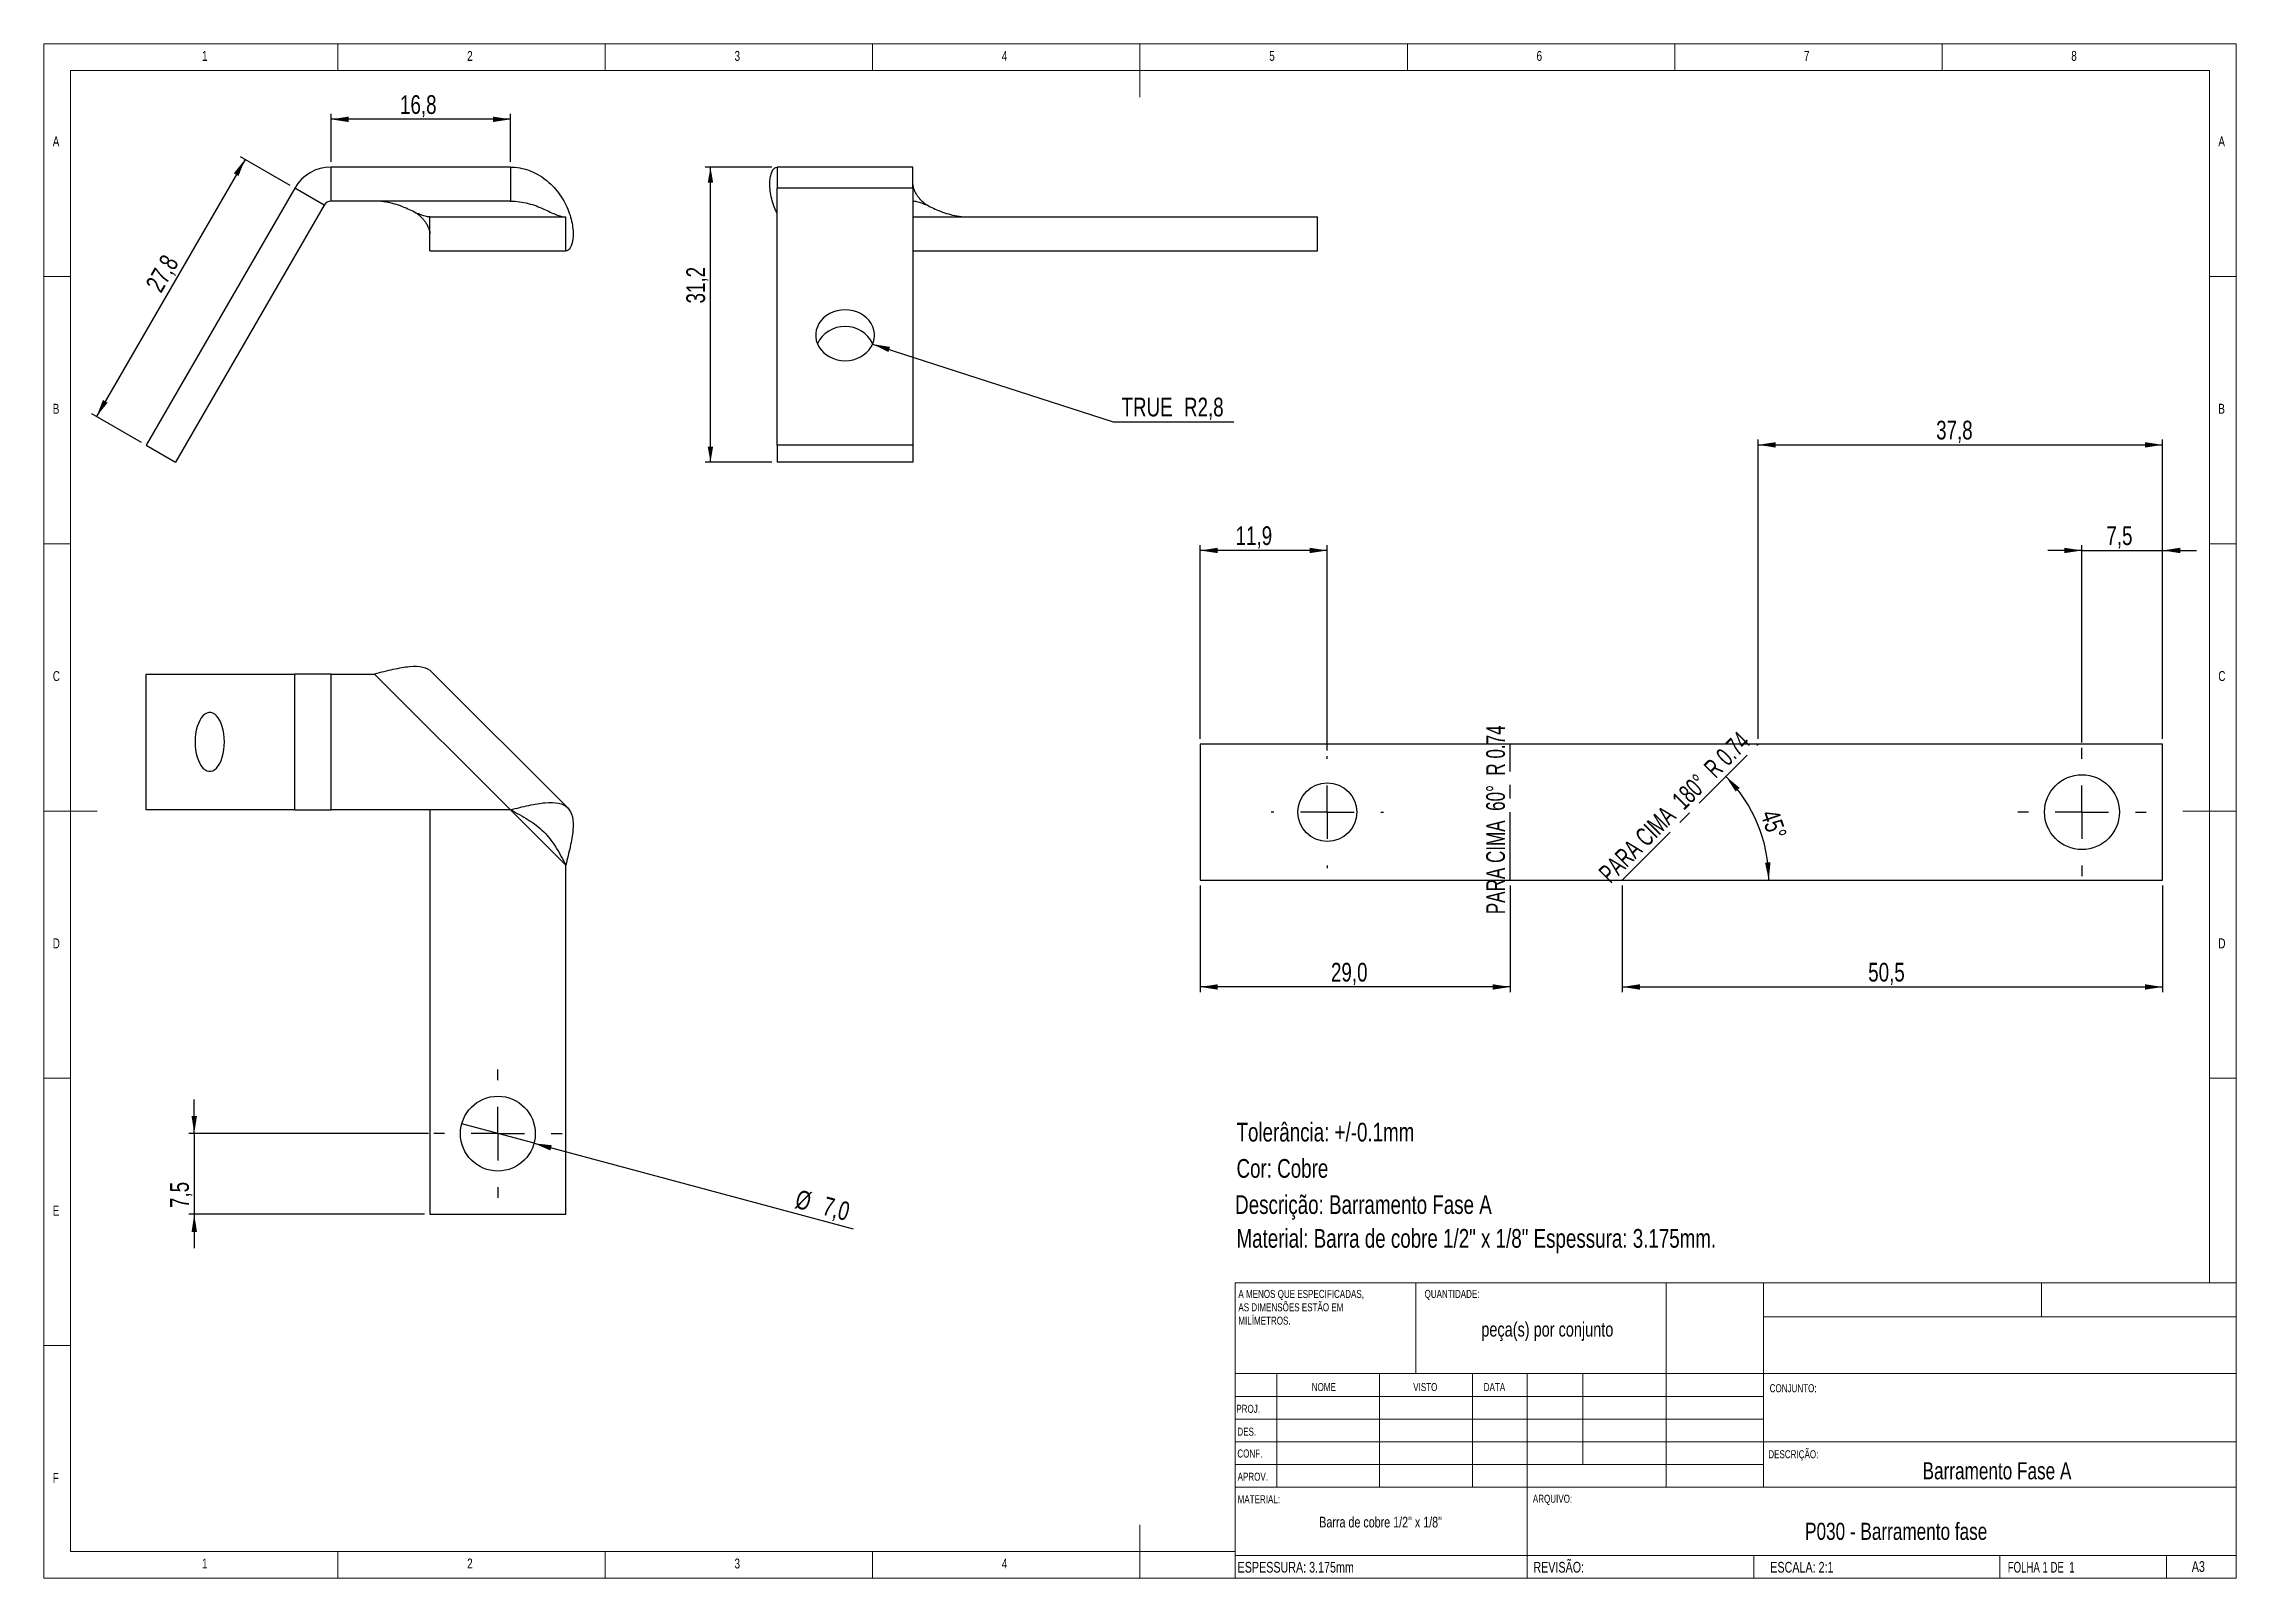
# Model space of a CAD drawing. Header units: millimetres. Extents: x 5 to 415, y 5 to 292.
import ezdxf

# ---------------------------------------------------------------- set-up
doc = ezdxf.new("R2010")
doc.units = ezdxf.units.MM
doc.header["$PDSIZE"] = -1
doc.linetypes.add('CENTERX2', pattern=[20.32, 12.7, -2.54, 2.54, -2.54])
doc.layers.add('CAMADA_1', color=179, linetype='Continuous')
doc.layers.add('FORMAT', color=7, linetype='Continuous')
doc.styles.add('SLDTEXTSTYLE0', font='TXT', dxfattribs={"width": 0.75})
doc.styles.add('SLDTEXTSTYLE1', font='TXT', dxfattribs={"width": 0.673077})
doc.styles.add('SLDTEXTSTYLE2', font='TXT', dxfattribs={"width": 0.684783})
doc.styles.add('SLDTEXTSTYLE3', font='TXT', dxfattribs={"width": 0.681818})
doc.dimstyles.new('SLDDIMSTYLE0', dxfattribs={"dimtxt": 3.5, "dimasz": 3.302, "dimexe": 0, "dimexo": 0.0625, "dimgap": 0.875, "dimtad": 1, "dimdec": 1, "dimlfac": 0.5, "dimrnd": 1e-09, "dimzin": 12, "dimdsep": 46, "dimtxsty": 'SLDTEXTSTYLE0', "dimsah": 1, "dimcen": 0.09, "dimadec": 0, "dimazin": 3, "dimtfac": 1, "dimtdec": 1, "dimtofl": 0, "dimtmove": 0, "dimatfit": 3, "dimfxl": 0, "dimfrac": 2, "dimtolj": 1, "dimtzin": 12, "dimarcsym": 0})
doc.dimstyles.new('SLDDIMSTYLE1', dxfattribs={"dimtxt": 3.5, "dimasz": 3.302, "dimexe": 0, "dimexo": 0.0625, "dimgap": 0.875, "dimtad": 0, "dimtih": 1, "dimtoh": 1, "dimdec": 1, "dimlfac": 0.5, "dimrnd": 1e-09, "dimzin": 12, "dimdsep": 46, "dimtxsty": 'SLDTEXTSTYLE0', "dimsah": 1, "dimcen": 0, "dimadec": 0, "dimazin": 3, "dimtfac": 1, "dimtdec": 1, "dimtofl": 0, "dimtmove": 0, "dimatfit": 3, "dimfxl": 0, "dimfrac": 2, "dimtolj": 1, "dimtzin": 12, "dimarcsym": 0})
doc.dimstyles.new('SLDDIMSTYLE2', dxfattribs={"dimtxt": 3.5, "dimasz": 3.302, "dimexe": 0, "dimexo": 0.0625, "dimgap": 0.875, "dimtad": 1, "dimdec": 1, "dimlfac": 0.5, "dimrnd": 1e-09, "dimzin": 12, "dimdsep": 46, "dimtxsty": 'SLDTEXTSTYLE0', "dimblk1": 'NONE', "dimsah": 1, "dimcen": 0, "dimadec": 0, "dimazin": 3, "dimtfac": 1, "dimtdec": 1, "dimtmove": 0, "dimatfit": 3, "dimldrblk": 'NONE', "dimfxl": 0, "dimfrac": 2, "dimtolj": 1, "dimtzin": 12, "dimarcsym": 0})
doc.dimstyles.new('SLDDIMSTYLE3', dxfattribs={"dimtxt": 3.5, "dimasz": 3.302, "dimexe": 0, "dimexo": 0.0625, "dimgap": 0.875, "dimtad": 1, "dimdec": 1, "dimlfac": 0.5, "dimrnd": 1e-09, "dimzin": 12, "dimdsep": 46, "dimtxsty": 'SLDTEXTSTYLE0', "dimsah": 1, "dimcen": 0.09, "dimadec": 0, "dimazin": 3, "dimtfac": 1, "dimtdec": 1, "dimtmove": 0, "dimatfit": 0, "dimfxl": 0, "dimfrac": 2, "dimtolj": 1, "dimtzin": 12, "dimarcsym": 0})
doc.dimstyles.new('SLDDIMSTYLE4', dxfattribs={"dimtxt": 3.5, "dimasz": 3.302, "dimexe": 0, "dimexo": 0.0625, "dimgap": 0.875, "dimtad": 1, "dimdec": 4, "dimlfac": 0.5, "dimzin": 12, "dimdsep": 46, "dimtxsty": 'SLDTEXTSTYLE0', "dimsah": 1, "dimcen": 0.09, "dimadec": 1, "dimazin": 3, "dimtfac": 1, "dimtdec": 1, "dimtofl": 0, "dimtmove": 0, "dimatfit": 3, "dimfxl": 0, "dimfrac": 2, "dimtolj": 1, "dimtzin": 12, "dimarcsym": 0})

# ---------------------------------------------------------------- blocks, each defined once
blk = doc.blocks.new('SW_NOTE_0')
at = {"color": 0, "linetype": 'Continuous', "lineweight": 0, "char_height": 1.5, "attachment_point": 1, "style": 'SLDTEXTSTYLE0'}
for s, insert in [('A MENOS QUE ESPECIFICADAS,', (0, 1.93)), ('AS DIMENSÕES ESTÃO EM', (0, -0.57)), ('MILÍMETROS.', (0, -3.07))]:
    blk.add_mtext(s, dxfattribs=dict(at, insert=insert))
blk = doc.blocks.new('_D')
at = {"layer": 'CAMADA_1'}
for p, q in [((51.06, 265.52), (41.76, 270.89)), ((42.62, 270.39), (14.84, 222.27)), ((23.27, 217.4), (13.98, 222.77))]:
    blk.add_line(p, q, dxfattribs=at)
for points in [[(42.62, 270.39), (40.53, 267.79), (41.41, 267.28)], [(14.84, 222.27), (16.93, 224.88), (16.05, 225.39)]]:
    blk.add_solid(points, dxfattribs=at)
at = {"layer": 'CAMADA_1', "insert": (23.88, 246.96), "char_height": 3.5, "attachment_point": 1, "rotation": 60, "style": 'SLDTEXTSTYLE0'}
blk.add_mtext('27,8', dxfattribs=at)
blk = doc.blocks.new('_D_1')
at = {"layer": 'CAMADA_1'}
for p, q in [((58.71, 269.94), (58.71, 278.88)), ((92.27, 269.94), (92.27, 278.88)), ((92.27, 277.88), (58.71, 277.88))]:
    blk.add_line(p, q, dxfattribs=at)
for points in [[(58.71, 277.88), (62.01, 277.37), (62.01, 278.39)], [(92.27, 277.88), (88.97, 278.39), (88.97, 277.37)]]:
    blk.add_solid(points, dxfattribs=at)
at = {"layer": 'CAMADA_1', "insert": (71.61, 282.39), "char_height": 3.5, "attachment_point": 1, "style": 'SLDTEXTSTYLE0'}
blk.add_mtext('16,8', dxfattribs=at)
blk = doc.blocks.new('_D_2')
at = {"layer": 'CAMADA_1'}
for p, q in [((160, 235.83), (204.97, 221.29)), ((204.97, 221.29), (227.53, 221.29))]:
    blk.add_line(p, q, dxfattribs=at)
blk.add_solid([(160, 235.83), (162.94, 234.35), (163.25, 235.31)], dxfattribs=at)
at = {"layer": 'CAMADA_1', "char_height": 3.5, "attachment_point": 1, "style": 'SLDTEXTSTYLE0'}
for s, insert in [('TRUE', (206.55, 225.81)), ('R2,8', (218.23, 225.81))]:
    blk.add_mtext(s, dxfattribs=dict(at, insert=insert))
blk = doc.blocks.new('_D_3')
at = {"layer": 'CAMADA_1'}
for p, q in [((141.15, 268.94), (128.67, 268.94)), ((129.67, 213.72), (129.67, 268.94)), ((141.15, 213.72), (128.67, 213.72))]:
    blk.add_line(p, q, dxfattribs=at)
for points in [[(129.67, 268.94), (129.16, 266.02), (130.17, 266.02)], [(129.67, 213.72), (130.17, 216.65), (129.16, 216.65)]]:
    blk.add_solid(points, dxfattribs=at)
at = {"layer": 'CAMADA_1', "insert": (125.15, 243.44), "char_height": 3.5, "attachment_point": 1, "rotation": 90, "style": 'SLDTEXTSTYLE0'}
blk.add_mtext('31,2', dxfattribs=at)
blk = doc.blocks.new('_D_4')
at = {"layer": 'CAMADA_1'}
for q in [(83.14, 89.97), (156.36, 70.35)]:
    blk.add_line((96.67, 86.34), q, dxfattribs=at)
blk.add_solid([(96.67, 86.34), (99.73, 85), (99.99, 85.98)], dxfattribs=at)
at = {"layer": 'CAMADA_1', "char_height": 3.5, "attachment_point": 1, "rotation": 345, "style": 'SLDTEXTSTYLE0'}
for s, insert in [('%%c', (146.18, 77.74)), ('7,0', (151.3, 76.43))]:
    blk.add_mtext(s, dxfattribs=dict(at, insert=insert))
blk = doc.blocks.new('_NONE')
blk = doc.blocks.new('_D_5')
at = {"layer": 'CAMADA_1'}
for p, q in [((33.13, 88.16), (33.13, 94.51)), ((76.91, 88.16), (32.13, 88.16)), ((33.13, 88.16), (33.13, 73.06)), ((76.21, 73.06), (32.13, 73.06)), ((33.13, 73.06), (33.13, 66.71))]:
    blk.add_line(p, q, dxfattribs=at)
for points in [[(33.13, 88.16), (33.64, 91.46), (32.62, 91.46)], [(33.13, 73.06), (32.62, 69.76), (33.64, 69.76)]]:
    blk.add_solid(points, dxfattribs=at)
at = {"layer": 'CAMADA_1', "insert": (28.62, 74.24), "char_height": 3.5, "attachment_point": 1, "rotation": 90, "style": 'SLDTEXTSTYLE0'}
blk.add_mtext('7,5', dxfattribs=at)
blk = doc.blocks.new('SW_CENTERMARKSYMBOL_0')
at = {"layer": 'CAMADA_1', "color": 0}
for p, q in [((0, 10), (0, 12)), ((0, 0), (0, 5)), ((-10, 0), (-12, 0)), ((0, 0), (-5, 0)), ((0, 0), (0, -5)), ((0, 0), (5, 0)), ((10, 0), (12, 0)), ((0, -10), (0, -12))]:
    blk.add_line(p, q, dxfattribs=at)
blk = doc.blocks.new('_D_6')
at = {"layer": 'CAMADA_1'}
for p, q in [((300.19, 134.59), (300.19, 114.59)), ((401.25, 134.59), (401.25, 114.59)), ((300.19, 115.59), (401.25, 115.59))]:
    blk.add_line(p, q, dxfattribs=at)
for points in [[(300.19, 115.59), (303.49, 115.08), (303.49, 116.09)], [(401.25, 115.59), (397.95, 116.09), (397.95, 115.08)]]:
    blk.add_solid(points, dxfattribs=at)
at = {"layer": 'CAMADA_1', "insert": (346.19, 120.1), "char_height": 3.5, "attachment_point": 1, "style": 'SLDTEXTSTYLE0'}
blk.add_mtext('50,5', dxfattribs=at)
blk = doc.blocks.new('_D_7')
at = {"layer": 'CAMADA_1'}
for p, q in [((325.59, 161.99), (325.59, 217.99)), ((401.25, 161.99), (401.25, 217.99)), ((325.59, 216.99), (401.25, 216.99))]:
    blk.add_line(p, q, dxfattribs=at)
for points in [[(325.59, 216.99), (328.89, 216.48), (328.89, 217.49)], [(401.25, 216.99), (397.95, 217.49), (397.95, 216.48)]]:
    blk.add_solid(points, dxfattribs=at)
at = {"layer": 'CAMADA_1', "insert": (358.89, 221.5), "char_height": 3.5, "attachment_point": 1, "style": 'SLDTEXTSTYLE0'}
blk.add_mtext('37,8', dxfattribs=at)
blk = doc.blocks.new('_D_8')
at = {"layer": 'CAMADA_1'}
for p, q in [((221.25, 134.59), (221.25, 114.59)), ((279.25, 134.59), (279.25, 114.59)), ((279.25, 115.59), (221.25, 115.59))]:
    blk.add_line(p, q, dxfattribs=at)
for points in [[(221.25, 115.59), (224.55, 115.08), (224.55, 116.09)], [(279.25, 115.59), (275.95, 116.09), (275.95, 115.08)]]:
    blk.add_solid(points, dxfattribs=at)
at = {"layer": 'CAMADA_1', "insert": (245.72, 120.1), "char_height": 3.5, "attachment_point": 1, "style": 'SLDTEXTSTYLE0'}
blk.add_mtext('29,0', dxfattribs=at)
blk = doc.blocks.new('_D_9')
at = {"layer": 'CAMADA_1'}
for p, q in [((221.25, 161.99), (221.25, 198.23)), ((245.03, 197.23), (221.25, 197.23)), ((245.03, 159.79), (245.03, 198.23))]:
    blk.add_line(p, q, dxfattribs=at)
for points in [[(221.25, 197.23), (224.55, 196.73), (224.55, 197.74)], [(245.03, 197.23), (241.73, 197.74), (241.73, 196.73)]]:
    blk.add_solid(points, dxfattribs=at)
at = {"layer": 'CAMADA_1', "insert": (227.88, 201.75), "char_height": 3.5, "attachment_point": 1, "style": 'SLDTEXTSTYLE0'}
blk.add_mtext('11,9', dxfattribs=at)
blk = doc.blocks.new('_D_10')
at = {"layer": 'CAMADA_1'}
for p, q in [((386.16, 197.23), (379.81, 197.23)), ((386.16, 161.29), (386.16, 198.23)), ((386.16, 197.23), (401.25, 197.23)), ((401.25, 161.99), (401.25, 198.23)), ((401.25, 197.23), (407.6, 197.23))]:
    blk.add_line(p, q, dxfattribs=at)
for points in [[(386.16, 197.23), (382.85, 197.74), (382.85, 196.73)], [(401.25, 197.23), (404.55, 196.73), (404.55, 197.74)]]:
    blk.add_solid(points, dxfattribs=at)
at = {"layer": 'CAMADA_1', "insert": (390.73, 201.75), "char_height": 3.5, "attachment_point": 1, "style": 'SLDTEXTSTYLE0'}
blk.add_mtext('7,5', dxfattribs=at)
blk = doc.blocks.new('_D_11')
at = {"layer": 'CAMADA_1'}
blk.add_arc((300.19, 135.59), 27.41, 0, 45, dxfattribs=at)
for points in [[(319.57, 154.97), (321.38, 152.16), (322.14, 152.83)], [(327.6, 135.59), (327.91, 138.91), (326.89, 138.85)]]:
    blk.add_solid(points, dxfattribs=at)
at = {"layer": 'CAMADA_1', "insert": (329.34, 149.06), "char_height": 3.5, "attachment_point": 1, "rotation": 288.5094, "style": 'SLDTEXTSTYLE0'}
blk.add_mtext('45°', dxfattribs=at)
blk = doc.blocks.new('SW_CENTERMARKSYMBOL_1')
at = {"layer": 'CAMADA_1', "color": 0}
for p, q in [((0, 10), (0, 12)), ((0, 0), (0, 5)), ((-10, 0), (-12, 0)), ((0, 0), (-5, 0)), ((0, 0), (0, -5)), ((0, 0), (5, 0)), ((10, 0), (12, 0)), ((0, -10), (0, -12))]:
    blk.add_line(p, q, dxfattribs=at)
blk = doc.blocks.new('SW_CENTERMARKSYMBOL_2')
at = {"layer": 'CAMADA_1', "color": 0}
for p, q in [((0, 10), (0, 10.5)), ((0, 0), (0, 5)), ((-10, 0), (-10.5, 0)), ((0, 0), (-5, 0)), ((0, 0), (0, -5)), ((0, 0), (5, 0)), ((10, 0), (10.5, 0)), ((0, -10), (0, -10.5))]:
    blk.add_line(p, q, dxfattribs=at)

msp = doc.modelspace()

# ---------------------------------------------------------------- linework, layer by layer
at = {"color": 7, "linetype": 'Continuous', "lineweight": 18}
for p, q in [((415, 292), (5, 292)), ((5, 292), (5, 5)), ((60, 287), (60, 292)), ((110, 292), (110, 287)), ((160, 287), (160, 292)), ((210, 292), (210, 282)), ((260, 287), (260, 292)), ((310, 292), (310, 287)), ((360, 287), (360, 292)), ((415, 5), (415, 292)), ((410, 287), (10, 287)), ((10, 287), (10, 10)), ((410, 287), (410, 60.25)), ((10, 248.5), (5, 248.5)), ((415, 248.5), (410, 248.5)), ((5, 198.5), (10, 198.5)), ((410, 198.5), (415, 198.5)), ((5, 148.5), (15, 148.5)), ((415, 148.5), (405, 148.5)), ((5, 98.5), (10, 98.5)), ((410, 98.5), (415, 98.5)), ((227.8, 60.25), (415, 60.25)), ((227.8, 60.25), (227.8, 5)), ((261.59667, 43.25423), (261.594, 60.25)), ((308.4, 60.25), (308.4, 22)), ((326.6, 60.25), (326.6, 22.0155)), ((378.6, 53.875), (378.6, 60.25)), ((415, 53.875), (326.6, 53.875)), ((10, 48.5), (5, 48.5)), ((415, 43.25423), (227.8, 43.25423)), ((235.6, 43.25122), (235.6, 22.00856)), ((254.79095, 43.25423), (254.79095, 22.00856)), ((272.19893, 43.25696), (272.19893, 22.00856)), ((282.4, 5.00423), (282.4, 43.25423)), ((292.8, 26.25), (292.8, 43.25)), ((326.6, 39), (227.8, 39)), ((326.6, 34.75), (227.8, 34.75)), ((326.6, 30.5), (227.8, 30.5)), ((326.6, 30.5), (415, 30.5)), ((326.6, 26.25), (227.8, 26.25)), ((282.4, 22.00856), (227.8, 22.00856)), ((282.4, 22.00856), (415, 22.02936)), ((210, 5), (210, 15)), ((10, 10), (227.8, 10)), ((60, 5), (60, 10)), ((110, 10), (110, 5)), ((160, 5), (160, 10)), ((227.8, 9.25), (415, 9.25)), ((324.77688, 9.25), (324.77688, 5)), ((370.8, 5), (370.8, 9.25)), ((402, 5), (402, 9.25)), ((5, 5), (415, 5))]:
    msp.add_line(p, q, dxfattribs=at)
at = {"color": 7, "linetype": 'Continuous', "lineweight": 25}
for p, q in [((58.70578, 262.57909), (58.70578, 268.93909)), ((92.26897, 268.93909), (58.70578, 268.93909)), ((92.26897, 268.93909), (92.26897, 262.57909)), ((167.54504, 268.93909), (142.14504, 268.93909)), ((142.14504, 268.93909), (142.14504, 265.02249)), ((167.54504, 265.02249), (167.54504, 268.93909)), ((51.92203, 265.02249), (24.14024, 216.90301)), ((57.42995, 261.84249), (51.92203, 265.02249)), ((92.26897, 262.57909), (58.70578, 262.57909)), ((167.54504, 265.02249), (142.14504, 265.02249)), ((142.14504, 216.90301), (142.14504, 265.02249)), ((167.54504, 265.02249), (167.54504, 216.90301)), ((57.42995, 261.84249), (29.64816, 213.72301)), ((77.20578, 253.27269), (77.20578, 259.63269)), ((77.20578, 259.63269), (102.60578, 259.63269)), ((102.60578, 253.27269), (102.60578, 259.63269)), ((167.54504, 259.63269), (243.20863, 259.63269)), ((243.20863, 253.27269), (243.20863, 259.63269)), ((77.20578, 253.27269), (102.60578, 253.27269)), ((167.54504, 253.27269), (243.20863, 253.27269)), ((24.14024, 216.90301), (29.64816, 213.72301)), ((167.54504, 216.90301), (142.14504, 216.90301)), ((142.14504, 216.90301), (142.14504, 213.72301)), ((167.54504, 213.72301), (142.14504, 213.72301)), ((167.54504, 216.90301), (167.54504, 213.72301)), ((24.14024, 148.72546), (24.14024, 174.12546)), ((24.14024, 174.12546), (51.92203, 174.12546)), ((51.92203, 148.72546), (51.92203, 174.12546)), ((58.70578, 174.12546), (51.92203, 174.12546)), ((58.70578, 148.72546), (58.70578, 174.12546)), ((58.70578, 174.12546), (66.86897, 174.12546)), ((66.86897, 174.12546), (92.26897, 148.72546)), ((102.97628, 149.09597), (77.57628, 174.49597)), ((221.25, 160.98556), (221.25, 135.58556)), ((401.25, 160.98556), (221.25, 160.98556)), ((401.25, 135.58556), (401.25, 160.98556)), ((51.92203, 148.72546), (24.14024, 148.72546)), ((51.92203, 148.72546), (58.70578, 148.72546)), ((92.26897, 148.72546), (58.70578, 148.72546)), ((77.20578, 148.72546), (77.20578, 73.06187)), ((92.26897, 148.72546), (102.60578, 138.38865)), ((102.60578, 73.06187), (102.60578, 138.38865)), ((221.25, 135.58556), (401.25, 135.58556)), ((77.20578, 73.06187), (102.60578, 73.06187))]:
    msp.add_line(p, q, dxfattribs=at)
at = {"color": 7, "linetype": 'CENTERX2'}
for p, q in [((279.25, 135.58556), (279.25, 160.98556)), ((300.18641, 135.58556), (325.58641, 160.98556))]:
    msp.add_line(p, q, dxfattribs=at)
at = {"color": 7, "linetype": 'Continuous', "lineweight": 25, "flags": 128}
for points in [[(154.84504, 232.73165), (155.59396, 232.77601), (156.32892, 232.90828), (157.03625, 233.12598), (157.70275, 233.42507), (158.31602, 233.79996), (158.86464, 234.24369), (159.33838, 234.74798), (159.72841, 235.30343), (160.02748, 235.89971), (160.23, 236.5257), (160.33222, 237.16974), (160.33222, 237.81983), (160.23, 238.46388), (160.02748, 239.08986), (159.72841, 239.68614), (159.33838, 240.24159), (158.86464, 240.74588), (158.31602, 241.18961), (157.70275, 241.5645), (157.03625, 241.86359), (156.32892, 242.0813), (155.59396, 242.21356), (154.84504, 242.25793), (154.09612, 242.21356), (153.36116, 242.0813), (152.65384, 241.86359), (151.98733, 241.5645), (151.37406, 241.18961), (150.82544, 240.74588), (150.35171, 240.24159), (149.96167, 239.68614), (149.66261, 239.08986), (149.46008, 238.46388), (149.35786, 237.81983), (149.35786, 237.16974), (149.46008, 236.5257), (149.66261, 235.89971), (149.96167, 235.30343), (150.35171, 234.74798), (150.82544, 234.24369), (151.37406, 233.79996), (151.98733, 233.42507), (152.65384, 233.12598), (153.36116, 232.90828), (154.09612, 232.77601), (154.84504, 232.73165)], [(33.2789, 161.42546), (33.30452, 160.67655), (33.38088, 159.94158), (33.50657, 159.23426), (33.67925, 158.56775), (33.8957, 157.95448), (34.15188, 157.40587), (34.44303, 156.93213), (34.76373, 156.54209), (35.10799, 156.24303), (35.4694, 156.0405), (35.84124, 155.93828), (36.21657, 155.93828), (36.58841, 156.0405), (36.94982, 156.24303), (37.29408, 156.54209), (37.61478, 156.93213), (37.90593, 157.40587), (38.16211, 157.95448), (38.37856, 158.56775), (38.55124, 159.23426), (38.67693, 159.94158), (38.75329, 160.67655), (38.7789, 161.42546), (38.75329, 162.17438), (38.67693, 162.90935), (38.55124, 163.61667), (38.37856, 164.28317), (38.16211, 164.89645), (37.90593, 165.44506), (37.61478, 165.9188), (37.29408, 166.30883), (36.94982, 166.6079), (36.58841, 166.81043), (36.21657, 166.91264), (35.84124, 166.91264), (35.4694, 166.81043), (35.10799, 166.6079), (34.76373, 166.30883), (34.44303, 165.9188), (34.15188, 165.44506), (33.8957, 164.89645), (33.67925, 164.28317), (33.50657, 163.61667), (33.38088, 162.90935), (33.30452, 162.17438), (33.2789, 161.42546)]]:
    msp.add_lwpolyline(points, dxfattribs=at)
at = {"color": 7, "linetype": 'Continuous', "lineweight": 25}
for centre, radius in [((245.02733, 148.28556), 5.5), ((386.15641, 148.28556), 7), ((89.90578, 88.15546), 7)]:
    msp.add_circle(centre, radius, dxfattribs=at)
for centre, radius, start, end in [((58.70578, 261.10589), 7.8332, 90, 150), ((58.70578, 261.10589), 1.4732, 90, 150), ((154.84504, 233.37463), 5.76896, 26.0133671, 153.9866329)]:
    msp.add_arc(centre, radius, start, end, dxfattribs=at)
for points, knots in [([(92.26897, 268.93909), (93.42471, 268.93909), (94.58017, 268.73521), (96.78127, 267.95043), (97.82639, 267.36984), (99.71315, 265.91975), (100.5544, 265.05084), (101.97072, 263.15621), (102.54558, 262.13125), (103.40698, 260.08052), (103.69352, 259.05556), (104, 257.16094), (104.02016, 256.29202), (103.8562, 254.84194), (103.67248, 254.26134), (103.19418, 253.47656), (102.90012, 253.27269), (102.60578, 253.27269)], [0, 0, 0, 0, 0.125, 0.125, 0.25, 0.25, 0.375, 0.375, 0.5, 0.5, 0.625, 0.625, 0.75, 0.75, 0.875, 0.875, 1, 1, 1, 1]), ([(142.14504, 260.35345), (142.01653, 260.60397), (141.62704, 261.36329), (141.20693, 262.6449), (140.86919, 264.12257), (140.74068, 265.48597), (140.78726, 266.68022), (140.98614, 267.66192), (141.30382, 268.38584), (141.70354, 268.85163), (141.99787, 268.90993), (142.14504, 268.93909)], [0, 0, 0, 0, 0.0579786463, 0.1757313155, 0.2934839847, 0.4112366539, 0.5289893231, 0.6467419924, 0.7644946616, 0.8822473308, 1, 1, 1, 1]), ([(77.20578, 259.63269), (76.91143, 259.63269), (76.61705, 259.67103), (76.0076, 259.81862), (75.69246, 259.92782), (75.0239, 260.20054), (74.67041, 260.36396), (73.91337, 260.72028), (73.50979, 260.91305), (72.64838, 261.29873), (72.19057, 261.49149), (71.2248, 261.84782), (70.71689, 262.01124), (69.66265, 262.28396), (69.1164, 262.39315), (68.00304, 262.54074), (67.43604, 262.57909), (66.86897, 262.57909)], [0, 0, 0, 0, 0.125, 0.125, 0.25, 0.25, 0.375, 0.375, 0.5, 0.5, 0.625, 0.625, 0.75, 0.75, 0.875, 0.875, 1, 1, 1, 1]), ([(92.26897, 262.57909), (92.83604, 262.57909), (93.40304, 262.54074), (94.5164, 262.39315), (95.06265, 262.28396), (96.11689, 262.01124), (96.6248, 261.84782), (97.59057, 261.49149), (98.04838, 261.29873), (98.90979, 260.91305), (99.31337, 260.72028), (100.07041, 260.36396), (100.4239, 260.20054), (101.09246, 259.92782), (101.4076, 259.81862), (102.01705, 259.67103), (102.31143, 259.63269), (102.60578, 259.63269)], [0, 0, 0, 0, 0.125, 0.125, 0.25, 0.25, 0.375, 0.375, 0.5, 0.5, 0.625, 0.625, 0.75, 0.75, 0.875, 0.875, 1, 1, 1, 1]), ([(170.66331, 261.57328), (170.46596, 261.67577), (170.10046, 261.86557), (169.64654, 262.19559), (169.30353, 262.49075), (169.0461, 262.74601), (168.83916, 262.97466), (168.64877, 263.20629), (168.40046, 263.54065), (168.10013, 264.01949), (167.86592, 264.50241), (167.71046, 264.91265), (167.61648, 265.23172), (167.55556, 265.53329), (167.54866, 265.68131), (167.54504, 265.7589)], [0, 0, 0, 0, 0.083799521, 0.155193054, 0.213683586, 0.258728897, 0.297827425, 0.337041379, 0.388675981, 0.490780704, 0.624663109, 0.704451738, 0.793288956, 0.891641216, 1, 1, 1, 1]), ([(167.54504, 262.57909), (167.83939, 262.57909), (168.13378, 262.54074), (168.74322, 262.39315), (169.05836, 262.28396), (169.72692, 262.01124), (170.08041, 261.84782), (170.83745, 261.49149), (171.24104, 261.29873), (172.10244, 260.91305), (172.56025, 260.72028), (173.52602, 260.36396), (174.03393, 260.20054), (175.08817, 259.92782), (175.63443, 259.81862), (176.74779, 259.67103), (177.31478, 259.63269), (177.88185, 259.63269)], [0, 0, 0, 0, 0.125, 0.125, 0.25, 0.25, 0.375, 0.375, 0.5, 0.5, 0.625, 0.625, 0.75, 0.75, 0.875, 0.875, 1, 1, 1, 1]), ([(74.08751, 260.63849), (74.28487, 260.53601), (74.65036, 260.34621), (75.10428, 260.01618), (75.44729, 259.72102), (75.70472, 259.46576), (75.91166, 259.23711), (76.10205, 259.00549), (76.35036, 258.67112), (76.65069, 258.19228), (76.88491, 257.70936), (77.04036, 257.29912), (77.13434, 256.98005), (77.19526, 256.67848), (77.20216, 256.53046), (77.20578, 256.45287)], [0, 0, 0, 0, 0.083799521, 0.155193054, 0.213683586, 0.258728897, 0.297827425, 0.337041379, 0.388675981, 0.490780704, 0.624663109, 0.704451738, 0.793288956, 0.891641216, 1, 1, 1, 1]), ([(77.57628, 174.49597), (77.14558, 174.92667), (76.57072, 175.2132), (75.1544, 175.51968), (74.31315, 175.53984), (72.42639, 175.37588), (71.38127, 175.19216), (69.18017, 174.71386), (68.02471, 174.4198), (66.86897, 174.12546)], [0, 0, 0, 0, 0.25, 0.25, 0.5, 0.5, 0.75, 0.75, 1, 1, 1, 1]), ([(92.26897, 148.72546), (93.42471, 149.0198), (94.58017, 149.31386), (96.78127, 149.79216), (97.82639, 149.97588), (99.71315, 150.13984), (100.5544, 150.11968), (101.97072, 149.8132), (102.54558, 149.52667), (103.40698, 148.66527), (103.69352, 148.0904), (104, 146.67408), (104.02016, 145.83284), (103.8562, 143.94607), (103.67248, 142.90095), (103.19418, 140.69985), (102.90012, 139.54439), (102.60578, 138.38865)], [0, 0, 0, 0, 0.125, 0.125, 0.25, 0.25, 0.375, 0.375, 0.5, 0.5, 0.625, 0.625, 0.75, 0.75, 0.875, 0.875, 1, 1, 1, 1]), ([(92.26897, 148.72546), (92.83604, 148.43112), (93.40304, 148.13673), (94.5164, 147.52729), (95.06265, 147.21214), (96.11689, 146.54358), (96.6248, 146.19009), (97.59057, 145.43305), (98.04838, 145.02947), (98.90979, 144.16807), (99.31337, 143.71025), (100.07041, 142.74449), (100.4239, 142.23658), (101.09246, 141.18233), (101.4076, 140.63608), (102.01705, 139.52272), (102.31143, 138.95572), (102.60578, 138.38865)], [0, 0, 0, 0, 0.125, 0.125, 0.25, 0.25, 0.375, 0.375, 0.5, 0.5, 0.625, 0.625, 0.75, 0.75, 0.875, 0.875, 1, 1, 1, 1])]:
    msp.add_open_spline(points, degree=3, knots=knots, dxfattribs=at)
at = {"layer": 'CAMADA_1'}
for p in [(279.25, 160.98556), (325.58641, 160.98556), (279.25, 135.58556), (300.18641, 135.58556)]:
    msp.add_point(p, dxfattribs=at)

# ---------------------------------------------------------------- block references
at = {"color": 7, "linetype": 'Continuous', "lineweight": 0}
msp.add_blockref('SW_NOTE_0', (228.39367, 56.98737), dxfattribs=at)
at = {"layer": 'CAMADA_1'}
for name, p in [('SW_CENTERMARKSYMBOL_1', (386.15641, 148.28556)), ('SW_CENTERMARKSYMBOL_2', (245.02733, 148.28556)), ('SW_CENTERMARKSYMBOL_0', (89.90578, 88.15546))]:
    msp.add_blockref(name, p, dxfattribs=at)

# ---------------------------------------------------------------- texts
at = {"color": 7, "linetype": 'Continuous', "lineweight": 0}
for s, insert, char_height, attachment_point, style in [('1', (34.58333, 290.66802), 1.85208, 1, 'SLDTEXTSTYLE0'), ('2', (84.16667, 290.66802), 1.85208, 1, 'SLDTEXTSTYLE0'), ('3', (134.16667, 290.66802), 1.85208, 1, 'SLDTEXTSTYLE0'), ('4', (184.16667, 290.66802), 1.85208, 1, 'SLDTEXTSTYLE0'), ('5', (234.16667, 290.66802), 1.85208, 1, 'SLDTEXTSTYLE0'), ('6', (284.16667, 290.66802), 1.85208, 1, 'SLDTEXTSTYLE0'), ('7', (334.16667, 290.66802), 1.85208, 1, 'SLDTEXTSTYLE0'), ('8', (384.16667, 290.66802), 1.85208, 1, 'SLDTEXTSTYLE0'), ('A', (6.66667, 274.66802), 1.85208, 1, 'SLDTEXTSTYLE0'), ('A', (411.66667, 274.66802), 1.85208, 1, 'SLDTEXTSTYLE0'), ('B', (6.66667, 224.66802), 1.85208, 1, 'SLDTEXTSTYLE0'), ('B', (411.66667, 224.66802), 1.85208, 1, 'SLDTEXTSTYLE0'), ('C', (6.66667, 174.66802), 1.85208, 1, 'SLDTEXTSTYLE0'), ('C', (411.66667, 174.66802), 1.85208, 1, 'SLDTEXTSTYLE0'), ('D', (6.66667, 124.66802), 1.85208, 1, 'SLDTEXTSTYLE0'), ('D', (411.66667, 124.66802), 1.85208, 1, 'SLDTEXTSTYLE0'), ('E', (6.66667, 74.66802), 1.85208, 1, 'SLDTEXTSTYLE0'), ('QUANTIDADE:', (263.217, 58.92097), 1.5, 1, 'SLDTEXTSTYLE0'), ('peça(s) por conjunto', (286.17602, 52.8816), 2.7, 2, 'SLDTEXTSTYLE0'), ('NOME', (242.12224, 41.50148), 1.5, 1, 'SLDTEXTSTYLE0'), ('VISTO', (261.09273, 41.50148), 1.5, 1, 'SLDTEXTSTYLE0'), ('DATA', (274.28782, 41.50148), 1.5, 1, 'SLDTEXTSTYLE0'), ('CONJUNTO:', (327.75619, 41.27833), 1.5, 1, 'SLDTEXTSTYLE0'), ('PROJ.', (228.01215, 37.42971), 1.5, 1, 'SLDTEXTSTYLE0'), ('DES.', (228.21047, 33.15441), 1.5, 1, 'SLDTEXTSTYLE0'), ('CONF.', (228.20172, 29.0643), 1.5, 1, 'SLDTEXTSTYLE0'), ('DESCRIÇÃO:', (327.50384, 28.93), 1.5, 1, 'SLDTEXTSTYLE0'), ('F', (6.66667, 24.66802), 1.85208, 1, 'SLDTEXTSTYLE0'), ('APROV.', (228.25519, 24.7337), 1.5, 1, 'SLDTEXTSTYLE0'), ('Barramento Fase A', (370.27405, 26.68372), 3.2, 2, 'SLDTEXTSTYLE0'), ('MATERIAL:', (228.25519, 20.50466), 1.5, 1, 'SLDTEXTSTYLE0'), ('ARQUIVO:', (283.46825, 20.60418), 1.5, 1, 'SLDTEXTSTYLE0'), ('Barra de cobre 1/2" x 1/8"', (254.99634, 16.48457), 2, 2, 'SLDTEXTSTYLE0'), ('P030 - Barramento fase', (351.41867, 15.36281), 3.2, 2, 'SLDTEXTSTYLE0'), ('1', (34.58333, 8.66802), 1.85208, 1, 'SLDTEXTSTYLE0'), ('2', (84.16667, 8.66802), 1.85208, 1, 'SLDTEXTSTYLE0'), ('3', (134.16667, 8.66802), 1.85208, 1, 'SLDTEXTSTYLE0'), ('4', (184.16667, 8.66802), 1.85208, 1, 'SLDTEXTSTYLE0'), ('REVISÃO:', (283.57088, 8.04462), 2, 1, 'SLDTEXTSTYLE0'), ('A3', (406.70073, 8.17759), 2, 1, 'SLDTEXTSTYLE0'), ('ESPESSURA: 3.175mm', (228.25519, 8.04361), 2, 1, 'SLDTEXTSTYLE0'), ('ESCALA: 2:1', (327.87397, 8.04462), 2, 1, 'SLDTEXTSTYLE0'), ('FOLHA 1 DE  1', (372.27829, 8.04462), 2, 1, 'SLDTEXTSTYLE1')]:
    msp.add_mtext(s, dxfattribs=dict(at, insert=insert, char_height=char_height, attachment_point=attachment_point, style=style))
at = {"color": 7, "linetype": 'Continuous', "lineweight": 0, "char_height": 3.5, "attachment_point": 2}
for s, insert, rotation, style in [('PARA CIMA  60°  R 0.74', (274.74418, 146.8576), 90, 'SLDTEXTSTYLE3'), ('PARA CIMA  180°  R 0.74', (308.66568, 150.43701), 45, 'SLDTEXTSTYLE2')]:
    msp.add_mtext(s, dxfattribs=dict(at, insert=insert, rotation=rotation, style=style))
at = {"layer": 'CAMADA_1', "insert": (228.04826, 90.17936), "char_height": 3.5, "attachment_point": 1, "style": 'SLDTEXTSTYLE0'}
msp.add_mtext('Tolerância: +/-0.1mm', dxfattribs=at)
at = {"layer": 'FORMAT', "char_height": 3.5, "attachment_point": 1, "style": 'SLDTEXTSTYLE0'}
for s, insert in [('Cor: Cobre', (228.04826, 83.3963)), ('Descrição: Barramento Fase A', (227.79574, 76.63005)), ('Material: Barra de cobre 1/2" x 1/8" Espessura: 3.175mm.', (228.04826, 70.30883))]:
    msp.add_mtext(s, dxfattribs=dict(at, insert=insert))

# ---------------------------------------------------------------- dimensions: what is measured, and where the dimension line sits
at = {"layer": 'CAMADA_1'}
for base, p1, p2, angle, dimstyle, picture, middle in [((58.70578, 277.87731), (92.26897, 268.93909), (58.70578, 268.93909), 0, 'SLDDIMSTYLE0', '_D_1', (76.13779, 277.87731)), ((14.84116, 222.27183), (51.92203, 265.02249), (24.14024, 216.90301), 60, 'SLDDIMSTYLE0', '_D', (30.05359, 248.62054)), ((129.66521, 268.93909), (142.14504, 213.72301), (142.14504, 268.93909), 90, 'SLDDIMSTYLE0', '_D_3', (129.66521, 247.96225)), ((33.13222, 73.06187), (77.90578, 88.15546), (77.20578, 73.06187), 90, 'SLDDIMSTYLE3', '_D_5', (33.13222, 77.47482))]:
    dim = msp.add_linear_dim(base=base, p1=p1, p2=p2, angle=angle, dimstyle=dimstyle, dxfattribs=at)
    dim.commit()
    dim.dimension.update_dxf_attribs({"geometry": picture, "text_midpoint": middle, "dimtype": 160})
dim = msp.add_radius_dim(center=(154.84504, 237.49479), mpoint=(159.99781, 235.82919), text='TRUE <>', dimstyle='SLDDIMSTYLE1', dxfattribs=at)
dim.commit()
dim.dimension.update_dxf_attribs({"geometry": '_D_2', "text_midpoint": (217.04074, 224.07193), "dimtype": 164})
for base, p1, p2, dimstyle, picture, middle in [((401.25, 216.98556), (325.58641, 160.98556), (401.25, 160.98556), 'SLDDIMSTYLE0', '_D_7', (363.4182, 216.98556)), ((221.25, 197.23464), (245.02733, 158.78556), (221.25, 160.98556), 'SLDDIMSTYLE3', '_D_9', (232.40912, 197.23464)), ((401.25, 197.23464), (386.15641, 160.28556), (401.25, 160.98556), 'SLDDIMSTYLE3', '_D_10', (393.95909, 197.23464)), ((221.25, 115.58556), (279.25, 135.58556), (221.25, 135.58556), 'SLDDIMSTYLE0', '_D_8', (250.25, 115.58556)), ((401.25, 115.58556), (300.18641, 135.58556), (401.25, 135.58556), 'SLDDIMSTYLE0', '_D_6', (350.7182, 115.58556))]:
    dim = msp.add_linear_dim(base=base, p1=p1, p2=p2, dimstyle=dimstyle, dxfattribs=at)
    dim.commit()
    dim.dimension.update_dxf_attribs({"geometry": picture, "text_midpoint": middle, "dimtype": 160})
dim = msp.add_angular_dim_2l(base=(325.51096, 146.07533), line1=((325.58641, 160.98556), (300.18641, 135.58556)), line2=((401.25, 135.58556), (221.25, 135.58556)), dimstyle='SLDDIMSTYLE4', dxfattribs=at)
dim.commit()
dim.dimension.update_dxf_attribs({"geometry": '_D_11', "text_midpoint": (326.17957, 144.2875), "dimtype": 162})
dim = msp.add_diameter_dim_2p(p1=(83.1443, 89.9672), p2=(96.66726, 86.34373), dimstyle='SLDDIMSTYLE2', dxfattribs=at)
dim.commit()
dim.dimension.update_dxf_attribs({"geometry": '_D_4', "text_midpoint": (150.74819, 71.8528), "dimtype": 163})

doc.saveas('drawing.dxf')
